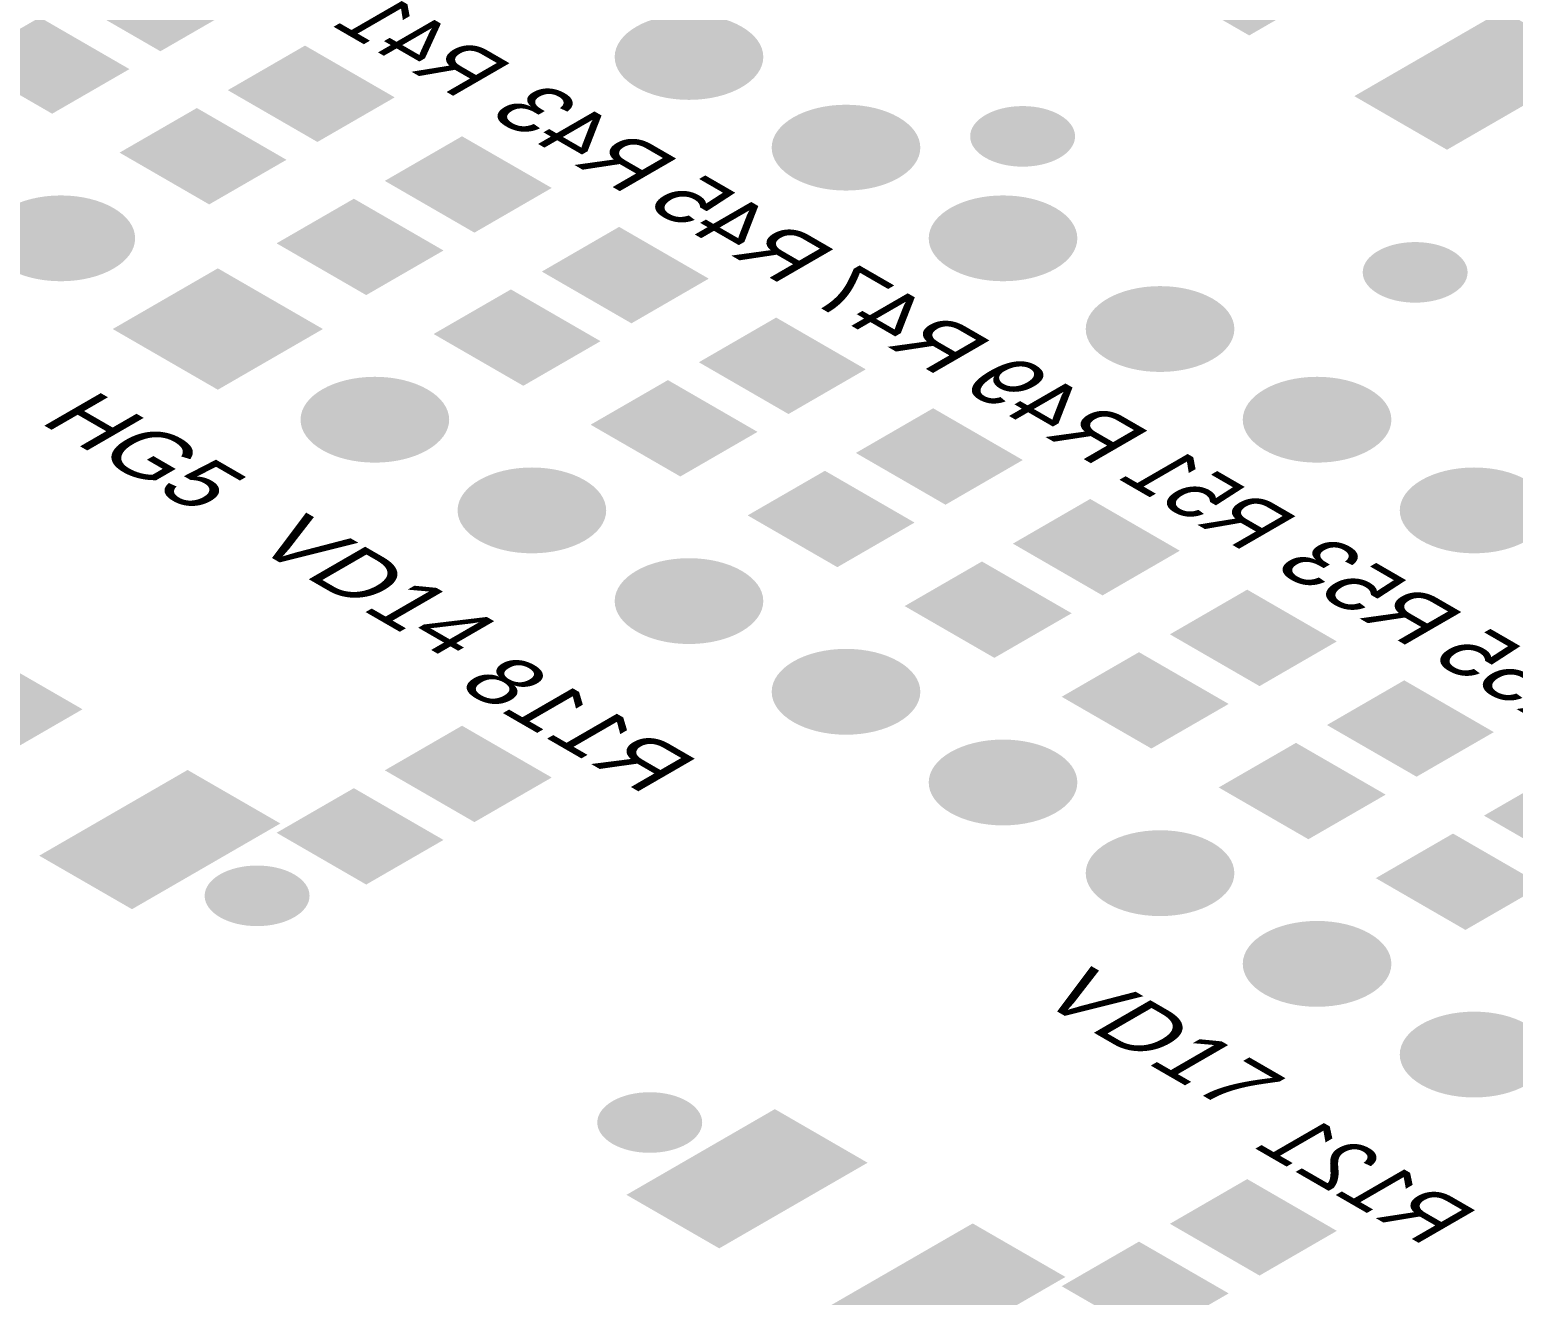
# Model space of a CAD drawing. Header units: millimetres. Extents: x -6 to 177, y -65 to 42.
# Drawn here: x 75.12 to 92.09, y -14.66 to -0.19 of the extents above; entities that cross this region are included whole.
import ezdxf

# ---------------------------------------------------------------- set-up
doc = ezdxf.new("R2010")
doc.units = ezdxf.units.MM
for name, color, linetype, true_color in [('Bottom Layer- Bottom', 7, 'Continuous', 0xffffff), ('Bottom Overlay- Bot Silk', 7, 'Continuous', 0xffffff), ('Bottom Paste- Bot Paste', 7, 'Continuous', 0xffffff), ('Bottom Solder- Bot Mask', 7, 'Continuous', 0xffffff), ('Multi-Layer', 7, 'Continuous', 0xffffff), ('Pad Holes', 7, 'Continuous', 0xffffff), ('Top Layer- Top', 7, 'Continuous', 0xffffff), ('Top Overlay- Top Silk', 7, 'Continuous', 0xffffff), ('Top Paste- Top Paste', 7, 'Continuous', 0xffffff), ('Top Solder- Top Mask', 7, 'Continuous', 0xffffff), ('Via Holes', 7, 'Continuous', 0xffffff)]:
    doc.layers.add(name, color=color, linetype=linetype, true_color=true_color)
doc.styles.add('Arial', font='')
doc.styles.get('Arial').set_extended_font_data('Arial')

# ---------------------------------------------------------------- blocks, each defined once
blk = doc.blocks.new('RES_0805_2012_B_292')
at = {"layer": 'Bottom Layer- Bottom', "linetype": 'Continuous', "lineweight": 18}
for points in [[(78.413, -1.436), (77.458, -0.885), (78.271, -0.415), (79.226, -0.967)], [(77.175, -2.15), (76.221, -1.599), (77.034, -1.13), (77.989, -1.681)]]:
    blk.add_hatch(color=7, dxfattribs=at).paths.add_polyline_path(points, flags=0)
at = {"layer": 'Bottom Paste- Bot Paste', "linetype": 'Continuous', "lineweight": 18}
for points in [[(78.413, -1.436), (77.458, -0.885), (78.271, -0.415), (79.226, -0.967)], [(77.175, -2.15), (76.221, -1.599), (77.034, -1.13), (77.989, -1.681)]]:
    blk.add_hatch(color=7, dxfattribs=at).paths.add_polyline_path(points, flags=0)
at = {"layer": 'Bottom Solder- Bot Mask', "linetype": 'Continuous', "lineweight": 18}
for points in [[(78.413, -1.477), (77.388, -0.885), (78.271, -0.375), (79.297, -0.967)], [(77.175, -2.191), (76.15, -1.599), (77.034, -1.089), (78.059, -1.681)]]:
    blk.add_hatch(color=7, dxfattribs=at).paths.add_polyline_path(points, flags=0)
blk = doc.blocks.new('LED3528_289')
at = {"layer": 'Top Layer- Top', "linetype": 'Continuous', "lineweight": 18}
for points in [[(75.655, -7.964), (74.029, -8.903), (73.039, -8.331), (74.665, -7.392)], [(75.302, -9.638), (76.928, -8.699), (77.918, -9.27), (76.292, -10.209)]]:
    blk.add_hatch(color=7, dxfattribs=at).paths.add_polyline_path(points, flags=0)
at = {"layer": 'Top Paste- Top Paste', "linetype": 'Continuous', "lineweight": 18}
for points in [[(75.655, -7.964), (74.029, -8.903), (73.039, -8.331), (74.665, -7.392)], [(75.302, -9.638), (76.928, -8.699), (77.918, -9.27), (76.292, -10.209)]]:
    blk.add_hatch(color=7, dxfattribs=at).paths.add_polyline_path(points, flags=0)
at = {"layer": 'Top Solder- Top Mask', "linetype": 'Continuous', "lineweight": 18}
for points in [[(75.726, -7.964), (74.029, -8.944), (72.968, -8.331), (74.665, -7.352)], [(75.231, -9.638), (76.928, -8.658), (77.989, -9.27), (76.292, -10.25)]]:
    blk.add_hatch(color=7, dxfattribs=at).paths.add_polyline_path(points, flags=0)
blk = doc.blocks.new('RES_0805_2012_B_288')
at = {"layer": 'Bottom Layer- Bottom', "linetype": 'Continuous', "lineweight": 18}
for points in [[(83.801, -4.547), (82.846, -3.996), (83.66, -3.526), (84.614, -4.077)], [(82.564, -5.261), (81.609, -4.71), (82.422, -4.241), (83.377, -4.792)]]:
    blk.add_hatch(color=7, dxfattribs=at).paths.add_polyline_path(points, flags=0)
at = {"layer": 'Bottom Paste- Bot Paste', "linetype": 'Continuous', "lineweight": 18}
for points in [[(83.801, -4.547), (82.846, -3.996), (83.66, -3.526), (84.614, -4.077)], [(82.564, -5.261), (81.609, -4.71), (82.422, -4.241), (83.377, -4.792)]]:
    blk.add_hatch(color=7, dxfattribs=at).paths.add_polyline_path(points, flags=0)
at = {"layer": 'Bottom Solder- Bot Mask', "linetype": 'Continuous', "lineweight": 18}
for points in [[(83.801, -4.588), (82.776, -3.996), (83.66, -3.485), (84.685, -4.077)], [(82.564, -5.302), (81.538, -4.71), (82.422, -4.2), (83.447, -4.792)]]:
    blk.add_hatch(color=7, dxfattribs=at).paths.add_polyline_path(points, flags=0)
blk = doc.blocks.new('RES_0805_2012_B_285')
at = {"layer": 'Bottom Layer- Bottom', "linetype": 'Continuous', "lineweight": 18}
for points in [[(89.189, -7.658), (88.235, -7.107), (89.048, -6.637), (90.002, -7.188)], [(87.952, -8.372), (86.997, -7.821), (87.81, -7.352), (88.765, -7.903)]]:
    blk.add_hatch(color=7, dxfattribs=at).paths.add_polyline_path(points, flags=0)
at = {"layer": 'Bottom Paste- Bot Paste', "linetype": 'Continuous', "lineweight": 18}
for points in [[(89.189, -7.658), (88.235, -7.107), (89.048, -6.637), (90.002, -7.188)], [(87.952, -8.372), (86.997, -7.821), (87.81, -7.352), (88.765, -7.903)]]:
    blk.add_hatch(color=7, dxfattribs=at).paths.add_polyline_path(points, flags=0)
at = {"layer": 'Bottom Solder- Bot Mask', "linetype": 'Continuous', "lineweight": 18}
for points in [[(89.189, -7.699), (88.164, -7.107), (89.048, -6.596), (90.073, -7.188)], [(87.952, -8.413), (86.926, -7.821), (87.81, -7.311), (88.836, -7.903)]]:
    blk.add_hatch(color=7, dxfattribs=at).paths.add_polyline_path(points, flags=0)
blk = doc.blocks.new('RES_0805_2012_B_279')
at = {"layer": 'Bottom Layer- Bottom', "linetype": 'Continuous', "lineweight": 18}
for points in [[(89.048, -13.377), (90.002, -13.928), (89.189, -14.398), (88.235, -13.847)], [(87.81, -14.092), (88.765, -14.643), (87.952, -15.112), (86.997, -14.561)]]:
    blk.add_hatch(color=7, dxfattribs=at).paths.add_polyline_path(points, flags=0)
at = {"layer": 'Bottom Paste- Bot Paste', "linetype": 'Continuous', "lineweight": 18}
for points in [[(89.048, -13.377), (90.002, -13.928), (89.189, -14.398), (88.235, -13.847)], [(87.81, -14.092), (88.765, -14.643), (87.952, -15.112), (86.997, -14.561)]]:
    blk.add_hatch(color=7, dxfattribs=at).paths.add_polyline_path(points, flags=0)
at = {"layer": 'Bottom Solder- Bot Mask', "linetype": 'Continuous', "lineweight": 18}
for points in [[(89.048, -13.336), (90.073, -13.928), (89.189, -14.439), (88.164, -13.847)], [(87.81, -14.051), (88.836, -14.643), (87.952, -15.153), (86.926, -14.561)]]:
    blk.add_hatch(color=7, dxfattribs=at).paths.add_polyline_path(points, flags=0)
blk = doc.blocks.new('LED3528_237')
at = {"layer": 'Top Layer- Top', "linetype": 'Continuous', "lineweight": 18}
for points in [[(90.697, 0.721), (89.071, -0.218), (88.081, 0.353), (89.707, 1.292)], [(90.343, -0.953), (91.97, -0.014), (92.96, -0.586), (91.333, -1.525)]]:
    blk.add_hatch(color=7, dxfattribs=at).paths.add_polyline_path(points, flags=0)
at = {"layer": 'Top Paste- Top Paste', "linetype": 'Continuous', "lineweight": 18}
for points in [[(90.697, 0.721), (89.071, -0.218), (88.081, 0.353), (89.707, 1.292)], [(90.343, -0.953), (91.97, -0.014), (92.96, -0.586), (91.333, -1.525)]]:
    blk.add_hatch(color=7, dxfattribs=at).paths.add_polyline_path(points, flags=0)
at = {"layer": 'Top Solder- Top Mask', "linetype": 'Continuous', "lineweight": 18}
for points in [[(90.768, 0.721), (89.071, -0.259), (88.01, 0.353), (89.707, 1.333)], [(90.273, -0.953), (91.97, 0.027), (93.031, -0.586), (91.333, -1.566)]]:
    blk.add_hatch(color=7, dxfattribs=at).paths.add_polyline_path(points, flags=0)
blk = doc.blocks.new('RES_0805_2012_B_168')
at = {"layer": 'Bottom Layer- Bottom', "linetype": 'Continuous', "lineweight": 18}
for points in [[(80.209, -2.473), (79.254, -1.922), (80.067, -1.452), (81.022, -2.003)], [(78.971, -3.187), (78.017, -2.636), (78.83, -2.167), (79.785, -2.718)]]:
    blk.add_hatch(color=7, dxfattribs=at).paths.add_polyline_path(points, flags=0)
at = {"layer": 'Bottom Paste- Bot Paste', "linetype": 'Continuous', "lineweight": 18}
for points in [[(80.209, -2.473), (79.254, -1.922), (80.067, -1.452), (81.022, -2.003)], [(78.971, -3.187), (78.017, -2.636), (78.83, -2.167), (79.785, -2.718)]]:
    blk.add_hatch(color=7, dxfattribs=at).paths.add_polyline_path(points, flags=0)
at = {"layer": 'Bottom Solder- Bot Mask', "linetype": 'Continuous', "lineweight": 18}
for points in [[(80.209, -2.514), (79.184, -1.922), (80.067, -1.412), (81.093, -2.003)], [(78.971, -3.228), (77.946, -2.636), (78.83, -2.126), (79.855, -2.718)]]:
    blk.add_hatch(color=7, dxfattribs=at).paths.add_polyline_path(points, flags=0)
blk = doc.blocks.new('RES_0805_2012_B_167')
at = {"layer": 'Bottom Layer- Bottom', "linetype": 'Continuous', "lineweight": 18}
for points in [[(82.005, -3.51), (81.05, -2.959), (81.864, -2.489), (82.818, -3.04)], [(80.768, -4.224), (79.813, -3.673), (80.626, -3.204), (81.581, -3.755)]]:
    blk.add_hatch(color=7, dxfattribs=at).paths.add_polyline_path(points, flags=0)
at = {"layer": 'Bottom Paste- Bot Paste', "linetype": 'Continuous', "lineweight": 18}
for points in [[(82.005, -3.51), (81.05, -2.959), (81.864, -2.489), (82.818, -3.04)], [(80.768, -4.224), (79.813, -3.673), (80.626, -3.204), (81.581, -3.755)]]:
    blk.add_hatch(color=7, dxfattribs=at).paths.add_polyline_path(points, flags=0)
at = {"layer": 'Bottom Solder- Bot Mask', "linetype": 'Continuous', "lineweight": 18}
for points in [[(82.005, -3.551), (80.98, -2.959), (81.864, -2.448), (82.889, -3.04)], [(80.768, -4.265), (79.742, -3.673), (80.626, -3.163), (81.651, -3.755)]]:
    blk.add_hatch(color=7, dxfattribs=at).paths.add_polyline_path(points, flags=0)
blk = doc.blocks.new('RES_0805_2012_B_164')
at = {"layer": 'Bottom Layer- Bottom', "linetype": 'Continuous', "lineweight": 18}
for points in [[(76.617, -0.399), (75.662, 0.152), (76.475, 0.622), (77.43, 0.07)], [(75.379, -1.113), (74.425, -0.562), (75.238, -0.093), (76.193, -0.644)]]:
    blk.add_hatch(color=7, dxfattribs=at).paths.add_polyline_path(points, flags=0)
at = {"layer": 'Bottom Paste- Bot Paste', "linetype": 'Continuous', "lineweight": 18}
for points in [[(76.617, -0.399), (75.662, 0.152), (76.475, 0.622), (77.43, 0.07)], [(75.379, -1.113), (74.425, -0.562), (75.238, -0.093), (76.193, -0.644)]]:
    blk.add_hatch(color=7, dxfattribs=at).paths.add_polyline_path(points, flags=0)
at = {"layer": 'Bottom Solder- Bot Mask', "linetype": 'Continuous', "lineweight": 18}
for points in [[(76.617, -0.44), (75.591, 0.152), (76.475, 0.662), (77.501, 0.07)], [(75.379, -1.154), (74.354, -0.562), (75.238, -0.052), (76.263, -0.644)]]:
    blk.add_hatch(color=7, dxfattribs=at).paths.add_polyline_path(points, flags=0)
blk = doc.blocks.new('RES_0805_2012_B_143')
at = {"layer": 'Bottom Layer- Bottom', "linetype": 'Continuous', "lineweight": 18}
for points in [[(80.067, -8.193), (81.022, -8.744), (80.209, -9.213), (79.254, -8.662)], [(78.83, -8.907), (79.785, -9.458), (78.971, -9.928), (78.017, -9.376)]]:
    blk.add_hatch(color=7, dxfattribs=at).paths.add_polyline_path(points, flags=0)
at = {"layer": 'Bottom Paste- Bot Paste', "linetype": 'Continuous', "lineweight": 18}
for points in [[(80.067, -8.193), (81.022, -8.744), (80.209, -9.213), (79.254, -8.662)], [(78.83, -8.907), (79.785, -9.458), (78.971, -9.928), (78.017, -9.376)]]:
    blk.add_hatch(color=7, dxfattribs=at).paths.add_polyline_path(points, flags=0)
at = {"layer": 'Bottom Solder- Bot Mask', "linetype": 'Continuous', "lineweight": 18}
for points in [[(80.067, -8.152), (81.093, -8.744), (80.209, -9.254), (79.184, -8.662)], [(78.83, -8.866), (79.855, -9.458), (78.971, -9.968), (77.946, -9.376)]]:
    blk.add_hatch(color=7, dxfattribs=at).paths.add_polyline_path(points, flags=0)
blk = doc.blocks.new('LED3528_142')
at = {"layer": 'Top Layer- Top', "linetype": 'Continuous', "lineweight": 18}
for points in [[(84.635, -13.149), (83.009, -14.088), (82.019, -13.516), (83.645, -12.577)], [(84.282, -14.822), (85.908, -13.884), (86.898, -14.455), (85.272, -15.394)]]:
    blk.add_hatch(color=7, dxfattribs=at).paths.add_polyline_path(points, flags=0)
at = {"layer": 'Top Paste- Top Paste', "linetype": 'Continuous', "lineweight": 18}
for points in [[(84.635, -13.149), (83.009, -14.088), (82.019, -13.516), (83.645, -12.577)], [(84.282, -14.822), (85.908, -13.884), (86.898, -14.455), (85.272, -15.394)]]:
    blk.add_hatch(color=7, dxfattribs=at).paths.add_polyline_path(points, flags=0)
at = {"layer": 'Top Solder- Top Mask', "linetype": 'Continuous', "lineweight": 18}
for points in [[(84.706, -13.149), (83.009, -14.128), (81.948, -13.516), (83.645, -12.536)], [(84.211, -14.822), (85.908, -13.843), (86.969, -14.455), (85.272, -15.435)]]:
    blk.add_hatch(color=7, dxfattribs=at).paths.add_polyline_path(points, flags=0)
blk = doc.blocks.new('RES_0805_2012_B_140')
at = {"layer": 'Bottom Layer- Bottom', "linetype": 'Continuous', "lineweight": 18}
for points in [[(85.597, -5.584), (84.642, -5.033), (85.456, -4.563), (86.41, -5.114)], [(84.36, -6.298), (83.405, -5.747), (84.218, -5.278), (85.173, -5.829)]]:
    blk.add_hatch(color=7, dxfattribs=at).paths.add_polyline_path(points, flags=0)
at = {"layer": 'Bottom Paste- Bot Paste', "linetype": 'Continuous', "lineweight": 18}
for points in [[(85.597, -5.584), (84.642, -5.033), (85.456, -4.563), (86.41, -5.114)], [(84.36, -6.298), (83.405, -5.747), (84.218, -5.278), (85.173, -5.829)]]:
    blk.add_hatch(color=7, dxfattribs=at).paths.add_polyline_path(points, flags=0)
at = {"layer": 'Bottom Solder- Bot Mask', "linetype": 'Continuous', "lineweight": 18}
for points in [[(85.597, -5.625), (84.572, -5.033), (85.456, -4.522), (86.481, -5.114)], [(84.36, -6.339), (83.334, -5.747), (84.218, -5.237), (85.243, -5.829)]]:
    blk.add_hatch(color=7, dxfattribs=at).paths.add_polyline_path(points, flags=0)
blk = doc.blocks.new('RES_0805_2012_B_139')
at = {"layer": 'Bottom Layer- Bottom', "linetype": 'Continuous', "lineweight": 18}
for points in [[(87.393, -6.621), (86.438, -6.07), (87.252, -5.6), (88.206, -6.151)], [(86.156, -7.335), (85.201, -6.784), (86.014, -6.315), (86.969, -6.866)]]:
    blk.add_hatch(color=7, dxfattribs=at).paths.add_polyline_path(points, flags=0)
at = {"layer": 'Bottom Paste- Bot Paste', "linetype": 'Continuous', "lineweight": 18}
for points in [[(87.393, -6.621), (86.438, -6.07), (87.252, -5.6), (88.206, -6.151)], [(86.156, -7.335), (85.201, -6.784), (86.014, -6.315), (86.969, -6.866)]]:
    blk.add_hatch(color=7, dxfattribs=at).paths.add_polyline_path(points, flags=0)
at = {"layer": 'Bottom Solder- Bot Mask', "linetype": 'Continuous', "lineweight": 18}
for points in [[(87.393, -6.662), (86.368, -6.07), (87.252, -5.559), (88.277, -6.151)], [(86.156, -7.376), (85.13, -6.784), (86.014, -6.274), (87.04, -6.866)]]:
    blk.add_hatch(color=7, dxfattribs=at).paths.add_polyline_path(points, flags=0)
blk = doc.blocks.new('RES_0805_2012_B_138')
at = {"layer": 'Bottom Layer- Bottom', "linetype": 'Continuous', "lineweight": 18}
for points in [[(90.985, -8.695), (90.031, -8.144), (90.844, -7.674), (91.798, -8.225)], [(89.748, -9.409), (88.793, -8.858), (89.606, -8.388), (90.561, -8.94)]]:
    blk.add_hatch(color=7, dxfattribs=at).paths.add_polyline_path(points, flags=0)
at = {"layer": 'Bottom Paste- Bot Paste', "linetype": 'Continuous', "lineweight": 18}
for points in [[(90.985, -8.695), (90.031, -8.144), (90.844, -7.674), (91.798, -8.225)], [(89.748, -9.409), (88.793, -8.858), (89.606, -8.388), (90.561, -8.94)]]:
    blk.add_hatch(color=7, dxfattribs=at).paths.add_polyline_path(points, flags=0)
at = {"layer": 'Bottom Solder- Bot Mask', "linetype": 'Continuous', "lineweight": 18}
for points in [[(90.985, -8.735), (89.96, -8.144), (90.844, -7.633), (91.869, -8.225)], [(89.748, -9.45), (88.722, -8.858), (89.606, -8.348), (90.632, -8.94)]]:
    blk.add_hatch(color=7, dxfattribs=at).paths.add_polyline_path(points, flags=0)
blk = doc.blocks.new('RES_0805_2012_B_137')
at = {"layer": 'Bottom Layer- Bottom', "linetype": 'Continuous', "lineweight": 18}
for points in [[(92.781, -9.732), (91.827, -9.18), (92.64, -8.711), (93.594, -9.262)], [(91.544, -10.446), (90.589, -9.895), (91.402, -9.425), (92.357, -9.977)]]:
    blk.add_hatch(color=7, dxfattribs=at).paths.add_polyline_path(points, flags=0)
at = {"layer": 'Bottom Paste- Bot Paste', "linetype": 'Continuous', "lineweight": 18}
for points in [[(92.781, -9.732), (91.827, -9.18), (92.64, -8.711), (93.594, -9.262)], [(91.544, -10.446), (90.589, -9.895), (91.402, -9.425), (92.357, -9.977)]]:
    blk.add_hatch(color=7, dxfattribs=at).paths.add_polyline_path(points, flags=0)
at = {"layer": 'Bottom Solder- Bot Mask', "linetype": 'Continuous', "lineweight": 18}
for points in [[(92.781, -9.772), (91.756, -9.18), (92.64, -8.67), (93.665, -9.262)], [(91.544, -10.487), (90.519, -9.895), (91.402, -9.385), (92.428, -9.977)]]:
    blk.add_hatch(color=7, dxfattribs=at).paths.add_polyline_path(points, flags=0)
blk = doc.blocks.new('DC_10_30')
at = {"layer": 'Bottom Layer- Bottom', "linetype": 'Continuous', "lineweight": 18}
h = blk.add_hatch(color=7, dxfattribs=at)
edge = h.paths.add_edge_path(flags=0)
edge.add_ellipse((75.478, -2.579), major_axis=(-0.8, 0), ratio=0.57735, start_angle=0, end_angle=360)
at = {"layer": 'Bottom Solder- Bot Mask', "linetype": 'Continuous', "lineweight": 18}
h = blk.add_hatch(color=7, dxfattribs=at)
edge = h.paths.add_edge_path(flags=0)
edge.add_ellipse((75.478, -2.579), major_axis=(-0.85, 0), ratio=0.57735, start_angle=0, end_angle=360)
at = {"layer": 'Multi-Layer', "linetype": 'Continuous', "lineweight": 18}
h = blk.add_hatch(color=9, dxfattribs=at)
edge = h.paths.add_edge_path(flags=0)
edge.add_ellipse((75.478, -2.579), major_axis=(-0.8, 0), ratio=0.57735, start_angle=0, end_angle=360)
at = {"layer": 'Pad Holes', "linetype": 'Continuous', "lineweight": 18}
h = blk.add_hatch(color=7, dxfattribs=at)
edge = h.paths.add_edge_path(flags=0)
edge.add_ellipse((75.478, -2.579), major_axis=(-0.4, 0), ratio=0.57735, start_angle=0, end_angle=360)
at = {"layer": 'Top Layer- Top', "linetype": 'Continuous', "lineweight": 18}
h = blk.add_hatch(color=7, dxfattribs=at)
edge = h.paths.add_edge_path(flags=0)
edge.add_ellipse((75.478, -2.579), major_axis=(-0.8, 0), ratio=0.57735, start_angle=0, end_angle=360)
at = {"layer": 'Top Solder- Top Mask', "linetype": 'Continuous', "lineweight": 18}
h = blk.add_hatch(color=7, dxfattribs=at)
edge = h.paths.add_edge_path(flags=0)
edge.add_ellipse((75.478, -2.579), major_axis=(-0.85, 0), ratio=0.57735, start_angle=0, end_angle=360)
blk = doc.blocks.new('DC_10_14')
at = {"layer": 'Bottom Layer- Bottom', "linetype": 'Continuous', "lineweight": 18}
h = blk.add_hatch(color=7, dxfattribs=at)
edge = h.paths.add_edge_path(flags=0)
edge.add_ellipse((82.663, -0.505), major_axis=(-0.8, 0), ratio=0.57735, start_angle=0, end_angle=360)
h = blk.add_hatch(color=7, dxfattribs=at)
edge = h.paths.add_edge_path(flags=0)
edge.add_ellipse((84.459, -1.542), major_axis=(-0.8, 0), ratio=0.57735, start_angle=0, end_angle=360)
h = blk.add_hatch(color=7, dxfattribs=at)
edge = h.paths.add_edge_path(flags=0)
edge.add_ellipse((86.255, -2.579), major_axis=(-0.8, 0), ratio=0.57735, start_angle=0, end_angle=360)
blk.add_hatch(color=7, dxfattribs=at).paths.add_polyline_path([(77.274, -2.963), (78.406, -3.616), (77.274, -4.269), (76.143, -3.616)], flags=0)
h = blk.add_hatch(color=7, dxfattribs=at)
edge = h.paths.add_edge_path(flags=0)
edge.add_ellipse((88.051, -3.616), major_axis=(-0.8, 0), ratio=0.57735, start_angle=0, end_angle=360)
h = blk.add_hatch(color=7, dxfattribs=at)
edge = h.paths.add_edge_path(flags=0)
edge.add_ellipse((79.07, -4.653), major_axis=(-0.8, 0), ratio=0.57735, start_angle=0, end_angle=360)
h = blk.add_hatch(color=7, dxfattribs=at)
edge = h.paths.add_edge_path(flags=0)
edge.add_ellipse((89.847, -4.653), major_axis=(-0.8, 0), ratio=0.57735, start_angle=0, end_angle=360)
h = blk.add_hatch(color=7, dxfattribs=at)
edge = h.paths.add_edge_path(flags=0)
edge.add_ellipse((80.866, -5.69), major_axis=(-0.8, 0), ratio=0.57735, start_angle=0, end_angle=360)
h = blk.add_hatch(color=7, dxfattribs=at)
edge = h.paths.add_edge_path(flags=0)
edge.add_ellipse((91.643, -5.69), major_axis=(-0.8, 0), ratio=0.57735, start_angle=0, end_angle=360)
h = blk.add_hatch(color=7, dxfattribs=at)
edge = h.paths.add_edge_path(flags=0)
edge.add_ellipse((82.663, -6.727), major_axis=(-0.8, 0), ratio=0.57735, start_angle=0, end_angle=360)
h = blk.add_hatch(color=7, dxfattribs=at)
edge = h.paths.add_edge_path(flags=0)
edge.add_ellipse((84.459, -7.764), major_axis=(-0.8, 0), ratio=0.57735, start_angle=0, end_angle=360)
h = blk.add_hatch(color=7, dxfattribs=at)
edge = h.paths.add_edge_path(flags=0)
edge.add_ellipse((86.255, -8.801), major_axis=(-0.8, 0), ratio=0.57735, start_angle=0, end_angle=360)
h = blk.add_hatch(color=7, dxfattribs=at)
edge = h.paths.add_edge_path(flags=0)
edge.add_ellipse((88.051, -9.838), major_axis=(-0.8, 0), ratio=0.57735, start_angle=0, end_angle=360)
h = blk.add_hatch(color=7, dxfattribs=at)
edge = h.paths.add_edge_path(flags=0)
edge.add_ellipse((89.847, -10.875), major_axis=(-0.8, 0), ratio=0.57735, start_angle=0, end_angle=360)
h = blk.add_hatch(color=7, dxfattribs=at)
edge = h.paths.add_edge_path(flags=0)
edge.add_ellipse((91.643, -11.912), major_axis=(-0.8, 0), ratio=0.57735, start_angle=0, end_angle=360)
at = {"layer": 'Bottom Solder- Bot Mask', "linetype": 'Continuous', "lineweight": 18}
h = blk.add_hatch(color=7, dxfattribs=at)
edge = h.paths.add_edge_path(flags=0)
edge.add_ellipse((82.663, -0.505), major_axis=(-0.85, 0), ratio=0.57735, start_angle=0, end_angle=360)
h = blk.add_hatch(color=7, dxfattribs=at)
edge = h.paths.add_edge_path(flags=0)
edge.add_ellipse((84.459, -1.542), major_axis=(-0.85, 0), ratio=0.57735, start_angle=0, end_angle=360)
h = blk.add_hatch(color=7, dxfattribs=at)
edge = h.paths.add_edge_path(flags=0)
edge.add_ellipse((86.255, -2.579), major_axis=(-0.85, 0), ratio=0.57735, start_angle=0, end_angle=360)
blk.add_hatch(color=7, dxfattribs=at).paths.add_polyline_path([(77.274, -2.922), (78.476, -3.616), (77.274, -4.31), (76.072, -3.616)], flags=0)
h = blk.add_hatch(color=7, dxfattribs=at)
edge = h.paths.add_edge_path(flags=0)
edge.add_ellipse((88.051, -3.616), major_axis=(-0.85, 0), ratio=0.57735, start_angle=0, end_angle=360)
h = blk.add_hatch(color=7, dxfattribs=at)
edge = h.paths.add_edge_path(flags=0)
edge.add_ellipse((79.07, -4.653), major_axis=(-0.85, 0), ratio=0.57735, start_angle=0, end_angle=360)
h = blk.add_hatch(color=7, dxfattribs=at)
edge = h.paths.add_edge_path(flags=0)
edge.add_ellipse((89.847, -4.653), major_axis=(-0.85, 0), ratio=0.57735, start_angle=0, end_angle=360)
h = blk.add_hatch(color=7, dxfattribs=at)
edge = h.paths.add_edge_path(flags=0)
edge.add_ellipse((80.866, -5.69), major_axis=(-0.85, 0), ratio=0.57735, start_angle=0, end_angle=360)
h = blk.add_hatch(color=7, dxfattribs=at)
edge = h.paths.add_edge_path(flags=0)
edge.add_ellipse((91.643, -5.69), major_axis=(-0.85, 0), ratio=0.57735, start_angle=0, end_angle=360)
h = blk.add_hatch(color=7, dxfattribs=at)
edge = h.paths.add_edge_path(flags=0)
edge.add_ellipse((82.663, -6.727), major_axis=(-0.85, 0), ratio=0.57735, start_angle=0, end_angle=360)
h = blk.add_hatch(color=7, dxfattribs=at)
edge = h.paths.add_edge_path(flags=0)
edge.add_ellipse((84.459, -7.764), major_axis=(-0.85, 0), ratio=0.57735, start_angle=0, end_angle=360)
h = blk.add_hatch(color=7, dxfattribs=at)
edge = h.paths.add_edge_path(flags=0)
edge.add_ellipse((86.255, -8.801), major_axis=(-0.85, 0), ratio=0.57735, start_angle=0, end_angle=360)
h = blk.add_hatch(color=7, dxfattribs=at)
edge = h.paths.add_edge_path(flags=0)
edge.add_ellipse((88.051, -9.838), major_axis=(-0.85, 0), ratio=0.57735, start_angle=0, end_angle=360)
h = blk.add_hatch(color=7, dxfattribs=at)
edge = h.paths.add_edge_path(flags=0)
edge.add_ellipse((89.847, -10.875), major_axis=(-0.85, 0), ratio=0.57735, start_angle=0, end_angle=360)
h = blk.add_hatch(color=7, dxfattribs=at)
edge = h.paths.add_edge_path(flags=0)
edge.add_ellipse((91.643, -11.912), major_axis=(-0.85, 0), ratio=0.57735, start_angle=0, end_angle=360)
at = {"layer": 'Multi-Layer', "linetype": 'Continuous', "lineweight": 18}
h = blk.add_hatch(color=9, dxfattribs=at)
edge = h.paths.add_edge_path(flags=0)
edge.add_ellipse((82.663, -0.505), major_axis=(-0.8, 0), ratio=0.57735, start_angle=0, end_angle=360)
h = blk.add_hatch(color=9, dxfattribs=at)
edge = h.paths.add_edge_path(flags=0)
edge.add_ellipse((84.459, -1.542), major_axis=(-0.8, 0), ratio=0.57735, start_angle=0, end_angle=360)
h = blk.add_hatch(color=9, dxfattribs=at)
edge = h.paths.add_edge_path(flags=0)
edge.add_ellipse((86.255, -2.579), major_axis=(-0.8, 0), ratio=0.57735, start_angle=0, end_angle=360)
blk.add_hatch(color=9, dxfattribs=at).paths.add_polyline_path([(77.274, -2.963), (78.406, -3.616), (77.274, -4.269), (76.143, -3.616)], flags=0)
h = blk.add_hatch(color=9, dxfattribs=at)
edge = h.paths.add_edge_path(flags=0)
edge.add_ellipse((88.051, -3.616), major_axis=(-0.8, 0), ratio=0.57735, start_angle=0, end_angle=360)
h = blk.add_hatch(color=9, dxfattribs=at)
edge = h.paths.add_edge_path(flags=0)
edge.add_ellipse((79.07, -4.653), major_axis=(-0.8, 0), ratio=0.57735, start_angle=0, end_angle=360)
h = blk.add_hatch(color=9, dxfattribs=at)
edge = h.paths.add_edge_path(flags=0)
edge.add_ellipse((89.847, -4.653), major_axis=(-0.8, 0), ratio=0.57735, start_angle=0, end_angle=360)
h = blk.add_hatch(color=9, dxfattribs=at)
edge = h.paths.add_edge_path(flags=0)
edge.add_ellipse((80.866, -5.69), major_axis=(-0.8, 0), ratio=0.57735, start_angle=0, end_angle=360)
h = blk.add_hatch(color=9, dxfattribs=at)
edge = h.paths.add_edge_path(flags=0)
edge.add_ellipse((91.643, -5.69), major_axis=(-0.8, 0), ratio=0.57735, start_angle=0, end_angle=360)
h = blk.add_hatch(color=9, dxfattribs=at)
edge = h.paths.add_edge_path(flags=0)
edge.add_ellipse((82.663, -6.727), major_axis=(-0.8, 0), ratio=0.57735, start_angle=0, end_angle=360)
h = blk.add_hatch(color=9, dxfattribs=at)
edge = h.paths.add_edge_path(flags=0)
edge.add_ellipse((84.459, -7.764), major_axis=(-0.8, 0), ratio=0.57735, start_angle=0, end_angle=360)
h = blk.add_hatch(color=9, dxfattribs=at)
edge = h.paths.add_edge_path(flags=0)
edge.add_ellipse((86.255, -8.801), major_axis=(-0.8, 0), ratio=0.57735, start_angle=0, end_angle=360)
h = blk.add_hatch(color=9, dxfattribs=at)
edge = h.paths.add_edge_path(flags=0)
edge.add_ellipse((88.051, -9.838), major_axis=(-0.8, 0), ratio=0.57735, start_angle=0, end_angle=360)
h = blk.add_hatch(color=9, dxfattribs=at)
edge = h.paths.add_edge_path(flags=0)
edge.add_ellipse((89.847, -10.875), major_axis=(-0.8, 0), ratio=0.57735, start_angle=0, end_angle=360)
h = blk.add_hatch(color=9, dxfattribs=at)
edge = h.paths.add_edge_path(flags=0)
edge.add_ellipse((91.643, -11.912), major_axis=(-0.8, 0), ratio=0.57735, start_angle=0, end_angle=360)
at = {"layer": 'Pad Holes', "linetype": 'Continuous', "lineweight": 18}
h = blk.add_hatch(color=7, dxfattribs=at)
edge = h.paths.add_edge_path(flags=0)
edge.add_ellipse((82.663, -0.505), major_axis=(-0.4, 0), ratio=0.57735, start_angle=0, end_angle=360)
h = blk.add_hatch(color=7, dxfattribs=at)
edge = h.paths.add_edge_path(flags=0)
edge.add_ellipse((84.459, -1.542), major_axis=(-0.4, 0), ratio=0.57735, start_angle=0, end_angle=360)
h = blk.add_hatch(color=7, dxfattribs=at)
edge = h.paths.add_edge_path(flags=0)
edge.add_ellipse((86.255, -2.579), major_axis=(-0.4, 0), ratio=0.57735, start_angle=0, end_angle=360)
h = blk.add_hatch(color=7, dxfattribs=at)
edge = h.paths.add_edge_path(flags=0)
edge.add_ellipse((77.274, -3.616), major_axis=(-0.4, 0), ratio=0.57735, start_angle=0, end_angle=360)
h = blk.add_hatch(color=7, dxfattribs=at)
edge = h.paths.add_edge_path(flags=0)
edge.add_ellipse((88.051, -3.616), major_axis=(-0.4, 0), ratio=0.57735, start_angle=0, end_angle=360)
h = blk.add_hatch(color=7, dxfattribs=at)
edge = h.paths.add_edge_path(flags=0)
edge.add_ellipse((79.07, -4.653), major_axis=(-0.4, 0), ratio=0.57735, start_angle=0, end_angle=360)
h = blk.add_hatch(color=7, dxfattribs=at)
edge = h.paths.add_edge_path(flags=0)
edge.add_ellipse((89.847, -4.653), major_axis=(-0.4, 0), ratio=0.57735, start_angle=0, end_angle=360)
h = blk.add_hatch(color=7, dxfattribs=at)
edge = h.paths.add_edge_path(flags=0)
edge.add_ellipse((80.866, -5.69), major_axis=(-0.4, 0), ratio=0.57735, start_angle=0, end_angle=360)
h = blk.add_hatch(color=7, dxfattribs=at)
edge = h.paths.add_edge_path(flags=0)
edge.add_ellipse((91.643, -5.69), major_axis=(-0.4, 0), ratio=0.57735, start_angle=0, end_angle=360)
h = blk.add_hatch(color=7, dxfattribs=at)
edge = h.paths.add_edge_path(flags=0)
edge.add_ellipse((82.663, -6.727), major_axis=(-0.4, 0), ratio=0.57735, start_angle=0, end_angle=360)
h = blk.add_hatch(color=7, dxfattribs=at)
edge = h.paths.add_edge_path(flags=0)
edge.add_ellipse((84.459, -7.764), major_axis=(-0.4, 0), ratio=0.57735, start_angle=0, end_angle=360)
h = blk.add_hatch(color=7, dxfattribs=at)
edge = h.paths.add_edge_path(flags=0)
edge.add_ellipse((86.255, -8.801), major_axis=(-0.4, 0), ratio=0.57735, start_angle=0, end_angle=360)
h = blk.add_hatch(color=7, dxfattribs=at)
edge = h.paths.add_edge_path(flags=0)
edge.add_ellipse((88.051, -9.838), major_axis=(-0.4, 0), ratio=0.57735, start_angle=0, end_angle=360)
h = blk.add_hatch(color=7, dxfattribs=at)
edge = h.paths.add_edge_path(flags=0)
edge.add_ellipse((89.847, -10.875), major_axis=(-0.4, 0), ratio=0.57735, start_angle=0, end_angle=360)
h = blk.add_hatch(color=7, dxfattribs=at)
edge = h.paths.add_edge_path(flags=0)
edge.add_ellipse((91.643, -11.912), major_axis=(-0.4, 0), ratio=0.57735, start_angle=0, end_angle=360)
at = {"layer": 'Top Layer- Top', "linetype": 'Continuous', "lineweight": 18}
h = blk.add_hatch(color=7, dxfattribs=at)
edge = h.paths.add_edge_path(flags=0)
edge.add_ellipse((82.663, -0.505), major_axis=(-0.8, 0), ratio=0.57735, start_angle=0, end_angle=360)
h = blk.add_hatch(color=7, dxfattribs=at)
edge = h.paths.add_edge_path(flags=0)
edge.add_ellipse((84.459, -1.542), major_axis=(-0.8, 0), ratio=0.57735, start_angle=0, end_angle=360)
h = blk.add_hatch(color=7, dxfattribs=at)
edge = h.paths.add_edge_path(flags=0)
edge.add_ellipse((86.255, -2.579), major_axis=(-0.8, 0), ratio=0.57735, start_angle=0, end_angle=360)
blk.add_hatch(color=7, dxfattribs=at).paths.add_polyline_path([(77.274, -2.963), (78.406, -3.616), (77.274, -4.269), (76.143, -3.616)], flags=0)
h = blk.add_hatch(color=7, dxfattribs=at)
edge = h.paths.add_edge_path(flags=0)
edge.add_ellipse((88.051, -3.616), major_axis=(-0.8, 0), ratio=0.57735, start_angle=0, end_angle=360)
h = blk.add_hatch(color=7, dxfattribs=at)
edge = h.paths.add_edge_path(flags=0)
edge.add_ellipse((79.07, -4.653), major_axis=(-0.8, 0), ratio=0.57735, start_angle=0, end_angle=360)
h = blk.add_hatch(color=7, dxfattribs=at)
edge = h.paths.add_edge_path(flags=0)
edge.add_ellipse((89.847, -4.653), major_axis=(-0.8, 0), ratio=0.57735, start_angle=0, end_angle=360)
h = blk.add_hatch(color=7, dxfattribs=at)
edge = h.paths.add_edge_path(flags=0)
edge.add_ellipse((80.866, -5.69), major_axis=(-0.8, 0), ratio=0.57735, start_angle=0, end_angle=360)
h = blk.add_hatch(color=7, dxfattribs=at)
edge = h.paths.add_edge_path(flags=0)
edge.add_ellipse((91.643, -5.69), major_axis=(-0.8, 0), ratio=0.57735, start_angle=0, end_angle=360)
h = blk.add_hatch(color=7, dxfattribs=at)
edge = h.paths.add_edge_path(flags=0)
edge.add_ellipse((82.663, -6.727), major_axis=(-0.8, 0), ratio=0.57735, start_angle=0, end_angle=360)
h = blk.add_hatch(color=7, dxfattribs=at)
edge = h.paths.add_edge_path(flags=0)
edge.add_ellipse((84.459, -7.764), major_axis=(-0.8, 0), ratio=0.57735, start_angle=0, end_angle=360)
h = blk.add_hatch(color=7, dxfattribs=at)
edge = h.paths.add_edge_path(flags=0)
edge.add_ellipse((86.255, -8.801), major_axis=(-0.8, 0), ratio=0.57735, start_angle=0, end_angle=360)
h = blk.add_hatch(color=7, dxfattribs=at)
edge = h.paths.add_edge_path(flags=0)
edge.add_ellipse((88.051, -9.838), major_axis=(-0.8, 0), ratio=0.57735, start_angle=0, end_angle=360)
h = blk.add_hatch(color=7, dxfattribs=at)
edge = h.paths.add_edge_path(flags=0)
edge.add_ellipse((89.847, -10.875), major_axis=(-0.8, 0), ratio=0.57735, start_angle=0, end_angle=360)
h = blk.add_hatch(color=7, dxfattribs=at)
edge = h.paths.add_edge_path(flags=0)
edge.add_ellipse((91.643, -11.912), major_axis=(-0.8, 0), ratio=0.57735, start_angle=0, end_angle=360)
at = {"layer": 'Top Solder- Top Mask', "linetype": 'Continuous', "lineweight": 18}
h = blk.add_hatch(color=7, dxfattribs=at)
edge = h.paths.add_edge_path(flags=0)
edge.add_ellipse((82.663, -0.505), major_axis=(-0.85, 0), ratio=0.57735, start_angle=0, end_angle=360)
h = blk.add_hatch(color=7, dxfattribs=at)
edge = h.paths.add_edge_path(flags=0)
edge.add_ellipse((84.459, -1.542), major_axis=(-0.85, 0), ratio=0.57735, start_angle=0, end_angle=360)
h = blk.add_hatch(color=7, dxfattribs=at)
edge = h.paths.add_edge_path(flags=0)
edge.add_ellipse((86.255, -2.579), major_axis=(-0.85, 0), ratio=0.57735, start_angle=0, end_angle=360)
blk.add_hatch(color=7, dxfattribs=at).paths.add_polyline_path([(77.274, -2.922), (78.476, -3.616), (77.274, -4.31), (76.072, -3.616)], flags=0)
h = blk.add_hatch(color=7, dxfattribs=at)
edge = h.paths.add_edge_path(flags=0)
edge.add_ellipse((88.051, -3.616), major_axis=(-0.85, 0), ratio=0.57735, start_angle=0, end_angle=360)
h = blk.add_hatch(color=7, dxfattribs=at)
edge = h.paths.add_edge_path(flags=0)
edge.add_ellipse((79.07, -4.653), major_axis=(-0.85, 0), ratio=0.57735, start_angle=0, end_angle=360)
h = blk.add_hatch(color=7, dxfattribs=at)
edge = h.paths.add_edge_path(flags=0)
edge.add_ellipse((89.847, -4.653), major_axis=(-0.85, 0), ratio=0.57735, start_angle=0, end_angle=360)
h = blk.add_hatch(color=7, dxfattribs=at)
edge = h.paths.add_edge_path(flags=0)
edge.add_ellipse((80.866, -5.69), major_axis=(-0.85, 0), ratio=0.57735, start_angle=0, end_angle=360)
h = blk.add_hatch(color=7, dxfattribs=at)
edge = h.paths.add_edge_path(flags=0)
edge.add_ellipse((91.643, -5.69), major_axis=(-0.85, 0), ratio=0.57735, start_angle=0, end_angle=360)
h = blk.add_hatch(color=7, dxfattribs=at)
edge = h.paths.add_edge_path(flags=0)
edge.add_ellipse((82.663, -6.727), major_axis=(-0.85, 0), ratio=0.57735, start_angle=0, end_angle=360)
h = blk.add_hatch(color=7, dxfattribs=at)
edge = h.paths.add_edge_path(flags=0)
edge.add_ellipse((84.459, -7.764), major_axis=(-0.85, 0), ratio=0.57735, start_angle=0, end_angle=360)
h = blk.add_hatch(color=7, dxfattribs=at)
edge = h.paths.add_edge_path(flags=0)
edge.add_ellipse((86.255, -8.801), major_axis=(-0.85, 0), ratio=0.57735, start_angle=0, end_angle=360)
h = blk.add_hatch(color=7, dxfattribs=at)
edge = h.paths.add_edge_path(flags=0)
edge.add_ellipse((88.051, -9.838), major_axis=(-0.85, 0), ratio=0.57735, start_angle=0, end_angle=360)
h = blk.add_hatch(color=7, dxfattribs=at)
edge = h.paths.add_edge_path(flags=0)
edge.add_ellipse((89.847, -10.875), major_axis=(-0.85, 0), ratio=0.57735, start_angle=0, end_angle=360)
h = blk.add_hatch(color=7, dxfattribs=at)
edge = h.paths.add_edge_path(flags=0)
edge.add_ellipse((91.643, -11.912), major_axis=(-0.85, 0), ratio=0.57735, start_angle=0, end_angle=360)

msp = doc.modelspace()

# ---------------------------------------------------------------- hatches: boundary and pattern name
at = {"layer": 'Bottom Layer- Bottom', "linetype": 'Continuous', "lineweight": 18}
h = msp.add_hatch(color=7, dxfattribs=at)
edge = h.paths.add_edge_path(flags=0)
edge.add_ellipse((86.479, -1.413), major_axis=(-0.55, 0), ratio=0.57735, start_angle=0, end_angle=360)
h = msp.add_hatch(color=7, dxfattribs=at)
edge = h.paths.add_edge_path(flags=0)
edge.add_ellipse((90.969, -2.968), major_axis=(-0.55, 0), ratio=0.57735, start_angle=0, end_angle=360)
h = msp.add_hatch(color=7, dxfattribs=at)
edge = h.paths.add_edge_path(flags=0)
edge.add_ellipse((77.723, -10.097), major_axis=(-0.55, 0), ratio=0.57735, start_angle=0, end_angle=360)
h = msp.add_hatch(color=7, dxfattribs=at)
edge = h.paths.add_edge_path(flags=0)
edge.add_ellipse((82.214, -12.689), major_axis=(-0.55, 0), ratio=0.57735, start_angle=0, end_angle=360)
at = {"layer": 'Bottom Solder- Bot Mask', "linetype": 'Continuous', "lineweight": 18}
h = msp.add_hatch(color=7, dxfattribs=at)
edge = h.paths.add_edge_path(flags=0)
edge.add_ellipse((86.479, -1.413), major_axis=(-0.6, 0), ratio=0.57735, start_angle=0, end_angle=360)
h = msp.add_hatch(color=7, dxfattribs=at)
edge = h.paths.add_edge_path(flags=0)
edge.add_ellipse((90.969, -2.968), major_axis=(-0.6, 0), ratio=0.57735, start_angle=0, end_angle=360)
h = msp.add_hatch(color=7, dxfattribs=at)
edge = h.paths.add_edge_path(flags=0)
edge.add_ellipse((77.723, -10.097), major_axis=(-0.6, 0), ratio=0.57735, start_angle=0, end_angle=360)
h = msp.add_hatch(color=7, dxfattribs=at)
edge = h.paths.add_edge_path(flags=0)
edge.add_ellipse((82.214, -12.689), major_axis=(-0.6, 0), ratio=0.57735, start_angle=0, end_angle=360)
at = {"layer": 'Top Layer- Top', "linetype": 'Continuous', "lineweight": 18}
h = msp.add_hatch(color=7, dxfattribs=at)
edge = h.paths.add_edge_path(flags=0)
edge.add_ellipse((86.479, -1.413), major_axis=(-0.55, 0), ratio=0.57735, start_angle=0, end_angle=360)
h = msp.add_hatch(color=7, dxfattribs=at)
edge = h.paths.add_edge_path(flags=0)
edge.add_ellipse((90.969, -2.968), major_axis=(-0.55, 0), ratio=0.57735, start_angle=0, end_angle=360)
h = msp.add_hatch(color=7, dxfattribs=at)
edge = h.paths.add_edge_path(flags=0)
edge.add_ellipse((77.723, -10.097), major_axis=(-0.55, 0), ratio=0.57735, start_angle=0, end_angle=360)
h = msp.add_hatch(color=7, dxfattribs=at)
edge = h.paths.add_edge_path(flags=0)
edge.add_ellipse((82.214, -12.689), major_axis=(-0.55, 0), ratio=0.57735, start_angle=0, end_angle=360)
at = {"layer": 'Top Solder- Top Mask', "linetype": 'Continuous', "lineweight": 18}
h = msp.add_hatch(color=7, dxfattribs=at)
edge = h.paths.add_edge_path(flags=0)
edge.add_ellipse((86.479, -1.413), major_axis=(-0.6, 0), ratio=0.57735, start_angle=0, end_angle=360)
h = msp.add_hatch(color=7, dxfattribs=at)
edge = h.paths.add_edge_path(flags=0)
edge.add_ellipse((90.969, -2.968), major_axis=(-0.6, 0), ratio=0.57735, start_angle=0, end_angle=360)
h = msp.add_hatch(color=7, dxfattribs=at)
edge = h.paths.add_edge_path(flags=0)
edge.add_ellipse((77.723, -10.097), major_axis=(-0.6, 0), ratio=0.57735, start_angle=0, end_angle=360)
h = msp.add_hatch(color=7, dxfattribs=at)
edge = h.paths.add_edge_path(flags=0)
edge.add_ellipse((82.214, -12.689), major_axis=(-0.6, 0), ratio=0.57735, start_angle=0, end_angle=360)
at = {"layer": 'Via Holes', "linetype": 'Continuous', "lineweight": 18}
h = msp.add_hatch(color=7, dxfattribs=at)
edge = h.paths.add_edge_path(flags=0)
edge.add_ellipse((86.479, -1.413), major_axis=(-0.3, 0), ratio=0.57735, start_angle=0, end_angle=360)
h = msp.add_hatch(color=7, dxfattribs=at)
edge = h.paths.add_edge_path(flags=0)
edge.add_ellipse((90.969, -2.968), major_axis=(-0.3, 0), ratio=0.57735, start_angle=0, end_angle=360)
h = msp.add_hatch(color=7, dxfattribs=at)
edge = h.paths.add_edge_path(flags=0)
edge.add_ellipse((77.723, -10.097), major_axis=(-0.3, 0), ratio=0.57735, start_angle=0, end_angle=360)
h = msp.add_hatch(color=7, dxfattribs=at)
edge = h.paths.add_edge_path(flags=0)
edge.add_ellipse((82.214, -12.689), major_axis=(-0.3, 0), ratio=0.57735, start_angle=0, end_angle=360)

# ---------------------------------------------------------------- linework, layer by layer
at = {"color": 252, "linetype": 'Continuous', "lineweight": 13}
for points, degree in [([(177.13, -22.25), (65.407, 42.254)], 1), ([(177.13, -23.474), (65.407, 41.029)], 1), ([(-6.364, 0.816), (2.946, -4.559), (21.567, -15.309), (49.497, -31.435), (77.428, -47.561), (96.049, -58.311), (105.359, -63.687)], 3), ([(-6.364, -0.408), (2.946, -5.784), (21.567, -16.534), (49.497, -32.66), (77.428, -48.786), (96.049, -59.536), (105.359, -64.911)], 3), ([(65.054, -14.289), (79.196, -22.454)], 1)]:
    msp.add_open_spline(points, degree=degree, dxfattribs=at)
at = {"color": 163, "linetype": 'Continuous', "lineweight": 18}
for points, degree in [([(65.407, 41.029), (177.13, -23.474)], 1), ([(-6.364, -0.408), (2.946, -5.784), (21.567, -16.534), (49.497, -32.66), (77.428, -48.786), (96.049, -59.536), (105.359, -64.911)], 3)]:
    msp.add_open_spline(points, degree=degree, dxfattribs=at)

# ---------------------------------------------------------------- block references
for name in ['DC_10_30', 'LED3528_237', 'RES_0805_2012_B_164', 'DC_10_14', 'RES_0805_2012_B_292', 'RES_0805_2012_B_168', 'RES_0805_2012_B_167', 'RES_0805_2012_B_288', 'RES_0805_2012_B_140', 'RES_0805_2012_B_139', 'RES_0805_2012_B_285', 'LED3528_289', 'RES_0805_2012_B_138', 'RES_0805_2012_B_143', 'RES_0805_2012_B_137', 'LED3528_142', 'RES_0805_2012_B_279']:
    msp.add_blockref(name, (0, 0), dxfattribs=at)

# ---------------------------------------------------------------- texts
at = {"layer": 'Bottom Overlay- Bot Silk', "color": 44, "linetype": 'Continuous', "lineweight": 13, "extrusion": (0, -0.816497, -0.57735), "char_height": 0.912, "attachment_point": 7, "text_direction": (-0.707107, 0.408248, -0.57735), "line_spacing_factor": 1.047437, "style": 'Arial'}
for s, insert in [('\\fArial|b0|i0;\\W0.8909;R41', (80.031, -0.987, 0.104)), ('\\fArial|b0|i0;\\W0.9692;R43', (81.934, -2.086, 0.104)), ('\\fArial|b0|i0;\\W0.9721;R45', (83.73, -3.123, 0.104)), ('\\fArial|b0|i0;\\W0.9688;R47', (85.526, -4.16, 0.104)), ('\\fArial|b0|i0;\\W0.9701;R49', (87.322, -5.197, 0.104)), ('\\fArial|b0|i0;\\W0.8909;R51', (89.011, -6.172, 0.104)), ('\\fArial|b0|i0;\\W0.9692;R53', (90.914, -7.271, 0.104)), ('\\fArial|b0|i0;\\W0.9721;R55', (92.71, -8.308, 0.104)), ('\\fArial|b0|i0;\\W1.0092;R118', (82.149, -8.95, 0.104)), ('\\fArial|b0|i0;\\W0.9168;R121', (91.076, -14.104, 0.104))]:
    msp.add_mtext(s, dxfattribs=dict(at, insert=insert))
at = {"layer": 'Top Overlay- Top Silk', "color": 2, "linetype": 'Continuous', "lineweight": 13, "extrusion": (0, 0.816497, 0.57735), "char_height": 0.912, "attachment_point": 7, "text_direction": (0.707107, -0.408248, 0.57735), "line_spacing_factor": 1.047437, "style": 'Arial'}
for s, insert in [('\\fArial|b0|i0;\\W0.9746;HG5', (75.209, -4.685, 0.16)), ('\\fArial|b0|i0;\\W1.0069;VD14', (77.635, -6.085, 0.16)), ('\\fArial|b0|i0;\\W1.0078;VD17', (86.615, -11.27, 0.16))]:
    msp.add_mtext(s, dxfattribs=dict(at, insert=insert))

doc.saveas('drawing.dxf')
